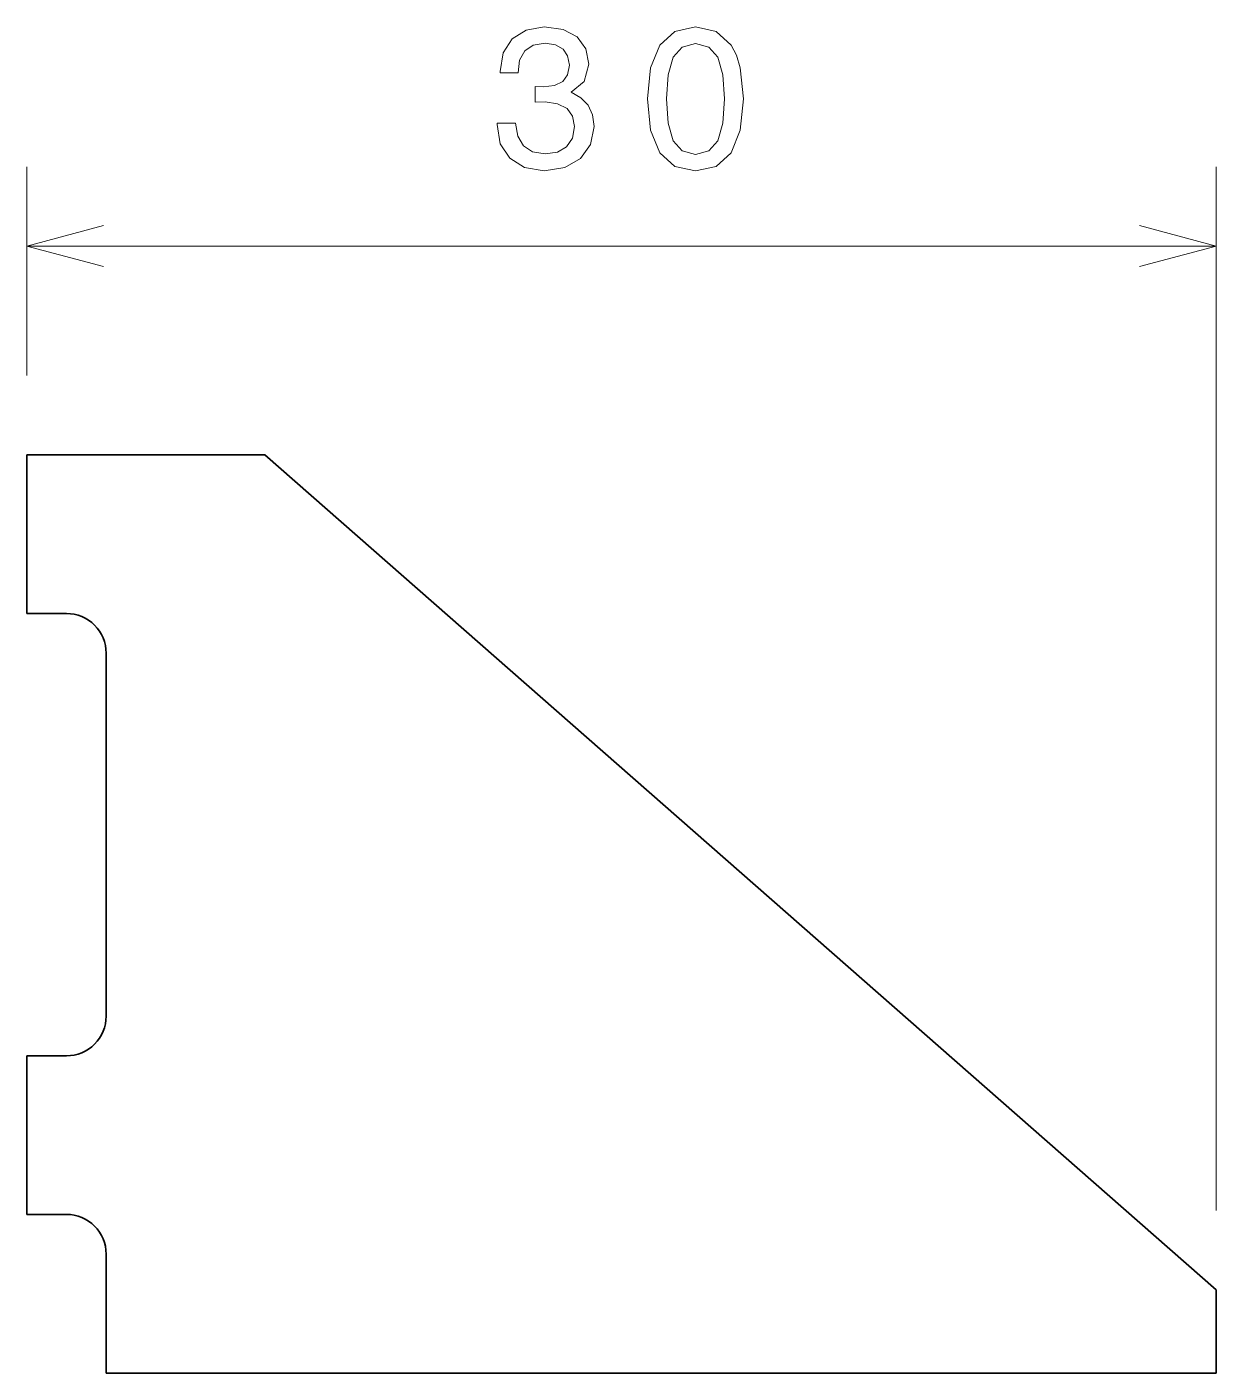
# Model space of a CAD drawing. Extents: x 130.4 to 160.4, y 89 to 122.9.
import ezdxf

# ---------------------------------------------------------------- set-up
doc = ezdxf.new("R2010")
doc.units = 0

msp = doc.modelspace()

# ---------------------------------------------------------------- linework, layer by layer
at = {"color": 7, "lineweight": 13, "ltscale": 0.131615}
msp.add_line((130.353455, 114.158218), (130.353455, 119.422829), dxfattribs=at)
at = {"color": 7, "lineweight": 13}
for p, q in [((160.353455, 93.106964), (160.353455, 119.422829)), ((130.353455, 117.422829), (160.353455, 117.422829))]:
    msp.add_line(p, q, dxfattribs=at)
at = {"color": 7, "lineweight": 35, "ltscale": 0.1}
for p, q in [((130.353455, 112.158218), (130.353455, 108.158218)), ((132.353455, 112.158218), (136.353455, 112.158218)), ((130.353455, 97.005951), (130.353455, 93.005951))]:
    msp.add_line(p, q, dxfattribs=at)
at = {"color": 7, "lineweight": 35, "ltscale": 0.05}
msp.add_line((130.353455, 112.158218), (132.353455, 112.158218), dxfattribs=at)
at = {"color": 7, "lineweight": 35}
for p, q in [((136.353455, 112.158218), (160.353455, 91.106972)), ((160.353455, 89.005951), (132.353455, 89.005951))]:
    msp.add_line(p, q, dxfattribs=at)
at = {"color": 7, "lineweight": 35, "ltscale": 0.025}
for p, q in [((131.353455, 108.158218), (130.353455, 108.158218)), ((130.353455, 97.005951), (131.353455, 97.005951)), ((131.353455, 93.005951), (130.353455, 93.005951))]:
    msp.add_line(p, q, dxfattribs=at)
at = {"color": 7, "lineweight": 35, "ltscale": 0.228807}
msp.add_line((132.353455, 98.005951), (132.353455, 107.158218), dxfattribs=at)
at = {"color": 7, "lineweight": 35, "ltscale": 0.075}
msp.add_line((132.353455, 89.005951), (132.353455, 92.005951), dxfattribs=at)
at = {"color": 7, "lineweight": 35, "ltscale": 0.052526}
msp.add_line((160.353455, 91.106972), (160.353455, 89.005951), dxfattribs=at)
at = {"color": 7, "lineweight": 13}
for points in [[(142.214554, 120.522247), (142.214554, 120.486954), (142.295258, 120.0028), (142.532288, 119.639687), (142.905487, 119.4077), (143.399719, 119.32196), (143.92421, 119.4077), (144.317581, 119.629601), (144.569748, 119.982628), (144.660522, 120.436516), (144.620178, 120.73407), (144.509232, 120.976143), (144.327667, 121.162743), (144.085602, 121.298904), (144.413406, 121.571243), (144.529404, 122.004959), (144.453751, 122.398331), (144.236893, 122.695885), (143.883865, 122.882484), (143.399719, 122.948044), (142.945831, 122.867355), (142.597839, 122.645447), (142.370895, 122.292427), (142.295258, 121.82341), (142.295258, 121.788101), (142.744095, 121.788101), (142.784439, 122.11087), (142.915573, 122.342857), (143.12738, 122.48407), (143.424927, 122.5345), (143.68718, 122.494156), (143.878815, 122.388245), (143.994812, 122.216782), (144.040207, 121.984787), (143.994812, 121.737671), (143.873779, 121.571243), (143.661957, 121.470383), (143.374496, 121.440125), (143.177811, 121.44516), (143.177811, 121.046753), (143.424927, 121.056839), (143.742661, 121.011444), (143.979691, 120.890411), (144.120895, 120.693726), (144.171326, 120.436516), (144.11586, 120.144012), (143.969604, 119.927155), (143.73761, 119.790985), (143.429977, 119.74559), (143.112259, 119.796028), (142.880264, 119.947327), (142.734009, 120.1894), (142.678528, 120.522247)], [(146.006058, 121.132484), (146.081711, 120.340698), (146.318741, 119.775856), (146.696976, 119.432915), (147.221466, 119.32196), (147.740921, 119.432915), (148.119171, 119.775856), (148.351151, 120.340698), (148.431854, 121.132484), (148.351151, 121.919228), (148.255341, 122.231903), (148.119171, 122.489113), (147.740921, 122.832047), (147.221466, 122.948044), (146.696976, 122.832047), (146.318741, 122.48407), (146.081711, 121.919228)], [(146.490204, 121.132484), (146.530548, 121.742714), (146.656631, 122.181473), (146.883575, 122.438675), (147.221466, 122.529457), (147.554321, 122.438675), (147.781281, 122.181473), (147.907349, 121.742714), (147.947693, 121.132484), (147.907349, 120.517212), (147.781281, 120.078445), (147.554321, 119.821243), (147.221466, 119.735504), (146.883575, 119.821243), (146.656631, 120.078445), (146.530548, 120.517212)]]:
    msp.add_lwpolyline(points, close=True, dxfattribs=at)
for points in [[(132.285309, 117.940468), (130.353455, 117.422829), (132.285309, 116.90519)], [(158.421616, 116.90519), (160.353455, 117.422829), (158.421616, 117.940468)]]:
    msp.add_lwpolyline(points, dxfattribs=at)
at = {"color": 7, "lineweight": 35}
for centre, start, end in [((131.353455, 107.158218), 360, 90.000003), ((131.353455, 98.005951), 269.999997, 0), ((131.353455, 92.005951), 0, 90.000003)]:
    msp.add_arc(centre, 1, start, end, dxfattribs=at)

doc.saveas('drawing.dxf')
